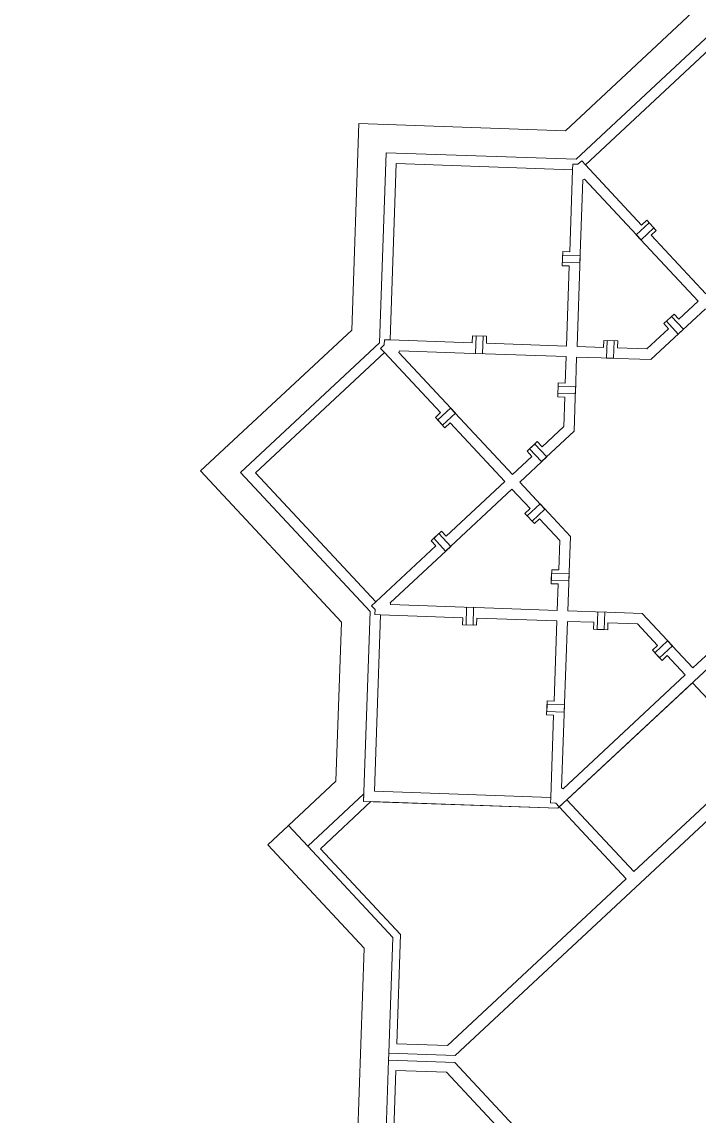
# Model space of a CAD drawing. Header units: inches. Extents: x 733725 to 1472938, y 4017711 to 8040520.
# Drawn here: x 734601.42 to 734620.72, y 4018968.49 to 4018999.67 of the extents above; entities that cross this region are included whole.
import ezdxf

# ---------------------------------------------------------------- set-up
doc = ezdxf.new("R2010")
doc.units = ezdxf.units.IN
doc.header["$MEASUREMENT"] = 0
doc.layers.add('H-HARAM3', color=123, linetype='Continuous', lineweight=5)
doc.layers.add('H-MAFSALL', color=31, linetype='Continuous', lineweight=13)

msp = doc.modelspace()

# ---------------------------------------------------------------- hatches: boundary and pattern name
at = {"layer": 'H-MAFSALL'}
h = msp.add_hatch(dxfattribs=at)
h.set_pattern_fill('ANGLE', color=256, scale=0.3, angle=45, style=0)
h.set_pattern_definition([(44.999999983, (-0.0012, 0.0002), (-1.4817422595, 1.4817422604), [1.524, -0.5715]), (134.999999983, (-0.0012, 0.0002), (-1.4817422604, -1.4817422595), [1.524, -0.5715])])
edge = h.paths.add_edge_path(flags=16)
edge.add_arc((734483.445, 4019138.19), 8, -50, 310)
edge = h.paths.add_edge_path(flags=16)
edge.add_arc((735041.69, 4018744.78), 5, 130, 310)
edge.add_arc((735041.69, 4018744.78), 5, -50, 130)
edge = h.paths.add_edge_path(flags=16)
edge.add_arc((734929.449, 4018650.032), 10, 307.1029, 310)
edge.add_line((734935.877, 4018642.372), (734935.481, 4018642.057))
edge = h.paths.add_edge_path(flags=16)
edge.add_arc((734448.304, 4018988.959), 5, -50, 310)
edge = h.paths.add_edge_path(flags=16)
edge.add_arc((734929.449, 4018650.032), 10, -50, 310)
edge = h.paths.add_edge_path()
edge.add_line((734470.495, 4018819.804), (734535.003, 4018852.189))
edge.add_line((734535.003, 4018852.189), (734535.003, 4018852.189))
edge.add_line((734535.003, 4018852.189), (734572.914, 4018810.916))
edge.add_arc((734615.714, 4018815.067), 43, 185.5397, 259.5981)
edge.add_line((734607.95, 4018772.774), (734656.259, 4018720.181))
edge.add_line((734656.259, 4018720.181), (734681.017, 4018702.881))
edge.add_line((734681.017, 4018702.881), (734689.467, 4018687.669))
edge.add_line((734689.467, 4018687.669), (734694.857, 4018680.12))
edge.add_line((734694.857, 4018680.12), (734719.321, 4018651.346))
edge.add_line((734719.321, 4018651.346), (734735.321, 4018631.946))
edge.add_line((734735.321, 4018631.946), (734738.811, 4018624.304))
edge.add_line((734738.811, 4018624.304), (734748.26, 4018603.512))
edge.add_line((734748.26, 4018603.512), (734747.516, 4018601.656))
edge.add_arc((734785.506, 4018511.871), 97.491, 107.72929, 112.93457, ccw=False)
edge.add_arc((734656.551, 4018541.881), 117.492, 25.08126, 32.34036, ccw=False)
edge.add_line((734762.964, 4018591.686), (734809.18, 4018581.942))
edge.add_line((734809.18, 4018581.942), (734866.219, 4018571.729))
edge.add_line((734866.219, 4018571.729), (734867.898, 4018578.513))
edge.add_line((734867.898, 4018578.513), (734907.725, 4018615.005))
edge.add_line((734907.725, 4018615.005), (734912.431, 4018609.829))
edge.add_line((734912.431, 4018609.829), (734975.64, 4018667.103))
edge.add_line((734975.64, 4018667.103), (734970.981, 4018672.229))
edge.add_line((734970.981, 4018672.229), (735032.04, 4018727.74))
edge.add_line((735032.04, 4018727.74), (735037.306, 4018722.006))
edge.add_line((735037.306, 4018722.006), (735052.413, 4018735.663))
edge.add_line((735052.413, 4018735.663), (735059.338, 4018741.922))
edge.add_line((735059.338, 4018741.922), (735066.401, 4018748.341))
edge.add_line((735066.401, 4018748.341), (735061.106, 4018754.165))
edge.add_line((735061.106, 4018754.165), (735117.118, 4018805.091))
edge.add_line((735117.118, 4018805.091), (735104.817, 4018818.622))
edge.add_line((735104.817, 4018818.622), (734958.677, 4018685.762))
edge.add_line((734958.677, 4018685.762), (734951.519, 4018693.635))
edge.add_line((734951.519, 4018693.635), (734933.872, 4018677.591))
edge.add_line((734933.872, 4018677.591), (734905.385, 4018651.693))
edge.add_line((734905.385, 4018651.693), (734888.108, 4018635.985))
edge.add_line((734888.108, 4018635.985), (734892.767, 4018630.86))
edge.add_line((734892.767, 4018630.86), (734854.667, 4018596.221))
edge.add_line((734854.667, 4018596.221), (734784.293, 4018608.823))
edge.add_arc((734788.7, 4018633.431), 25, 217.1653, 259.8479, ccw=False)
edge.add_line((734768.777, 4018618.328), (734704.047, 4018703.715))
edge.add_line((734704.047, 4018703.715), (734708.534, 4018710.947))
edge.add_line((734708.534, 4018710.947), (734700.207, 4018716.114))
edge.add_line((734700.207, 4018716.114), (734704.039, 4018722.289))
edge.add_line((734704.039, 4018722.289), (734698.091, 4018725.98))
edge.add_line((734698.091, 4018725.98), (734702.273, 4018732.721))
edge.add_line((734702.273, 4018732.721), (734702.336, 4018732.679))
edge.add_arc((734708.117, 4018741.415), 10.475, 236.5024, 314.0512)
edge.add_line((734715.401, 4018733.886), (734717.159, 4018735.485))
edge.add_line((734717.159, 4018735.485), (734722.231, 4018740.095))
edge.add_line((734722.231, 4018740.095), (734720.065, 4018742.478))
edge.add_line((734720.065, 4018742.478), (734726.132, 4018747.994))
edge.add_line((734726.132, 4018747.994), (734719.41, 4018755.387))
edge.add_line((734719.41, 4018755.387), (734713.218, 4018749.758))
edge.add_line((734713.218, 4018749.758), (734710.291, 4018752.978))
edge.add_line((734710.291, 4018752.978), (734716.483, 4018758.607))
edge.add_line((734716.483, 4018758.607), (734709.759, 4018766.003))
edge.add_line((734709.759, 4018766.003), (734703.567, 4018760.373))
edge.add_line((734703.567, 4018760.373), (734700.64, 4018763.593))
edge.add_line((734700.64, 4018763.593), (734706.832, 4018769.222))
edge.add_line((734706.832, 4018769.222), (734700.111, 4018776.616))
edge.add_line((734700.111, 4018776.616), (734694.4, 4018771.424))
edge.add_line((734694.4, 4018771.424), (734692.234, 4018773.807))
edge.add_line((734692.234, 4018773.807), (734686.631, 4018768.713))
edge.add_line((734686.631, 4018768.713), (734683.931, 4018766.258))
edge.add_arc((734691.488, 4018755.604), 13.062, 125.3471, 234.1486)
edge.add_line((734683.838, 4018745.017), (734679.674, 4018738.306))
edge.add_line((734679.674, 4018738.306), (734673.726, 4018741.996))
edge.add_line((734673.726, 4018741.996), (734673.41, 4018741.491))
edge.add_line((734673.41, 4018741.491), (734673.274, 4018741.576))
edge.add_line((734673.274, 4018741.576), (734669.424, 4018735.372))
edge.add_line((734669.424, 4018735.372), (734662.891, 4018739.425))
edge.add_line((734662.891, 4018739.425), (734661.12, 4018740.524))
edge.add_line((734661.12, 4018740.524), (734662.269, 4018742.424))
edge.add_line((734662.269, 4018742.424), (734639.091, 4018767.919))
edge.add_line((734639.091, 4018767.919), (734644.863, 4018773.166))
edge.add_line((734644.863, 4018773.166), (734641.27, 4018777.117))
edge.add_line((734641.27, 4018777.117), (734635.499, 4018771.87))
edge.add_line((734635.499, 4018771.87), (734624.539, 4018783.924))
edge.add_line((734624.539, 4018783.924), (734623.801, 4018783.25))
edge.add_line((734623.801, 4018783.25), (734611.491, 4018796.79))
edge.add_line((734611.491, 4018796.79), (734615.969, 4018800.904))
edge.add_line((734615.969, 4018800.904), (734613.206, 4018803.943))
edge.add_line((734613.206, 4018803.943), (734611.359, 4018802.264))
edge.add_line((734611.359, 4018802.264), (734611.02, 4018802.637))
edge.add_line((734611.02, 4018802.637), (734608.08, 4018802.777))
edge.add_line((734608.08, 4018802.777), (734607.708, 4018802.438))
edge.add_line((734607.708, 4018802.438), (734600.959, 4018809.861))
edge.add_line((734600.959, 4018809.861), (734601.332, 4018810.2))
edge.add_line((734601.332, 4018810.2), (734601.471, 4018813.14))
edge.add_line((734601.471, 4018813.14), (734601.133, 4018813.512))
edge.add_line((734601.133, 4018813.512), (734602.98, 4018815.191))
edge.add_line((734602.98, 4018815.191), (734600.195, 4018818.254))
edge.add_line((734600.195, 4018818.254), (734595.696, 4018814.164))
edge.add_line((734595.696, 4018814.164), (734583.386, 4018827.704))
edge.add_line((734583.386, 4018827.704), (734584.128, 4018828.375))
edge.add_line((734584.128, 4018828.375), (734573.169, 4018840.43))
edge.add_line((734573.169, 4018840.43), (734578.94, 4018845.677))
edge.add_line((734578.94, 4018845.677), (734575.348, 4018849.628))
edge.add_line((734575.348, 4018849.628), (734569.576, 4018844.381))
edge.add_line((734569.576, 4018844.381), (734546.398, 4018869.875))
edge.add_line((734546.398, 4018869.875), (734544.397, 4018868.912))
edge.add_line((734544.397, 4018868.912), (734540.057, 4018877.668))
edge.add_line((734540.057, 4018877.668), (734546.599, 4018880.911))
edge.add_line((734546.599, 4018880.911), (734546.526, 4018881.057))
edge.add_line((734546.526, 4018881.057), (734547.06, 4018881.322))
edge.add_line((734547.06, 4018881.322), (734543.952, 4018887.593))
edge.add_line((734543.952, 4018887.593), (734551.028, 4018891.101))
edge.add_arc((734562.294, 4018897.711), 13.062, 210.4016, 319.2031)
edge.add_line((734572.182, 4018889.177), (734580.485, 4018896.725))
edge.add_line((734580.485, 4018896.725), (734578.319, 4018899.107))
edge.add_line((734578.319, 4018899.107), (734584.029, 4018904.299))
edge.add_line((734584.029, 4018904.299), (734577.183, 4018911.579))
edge.add_line((734577.183, 4018911.579), (734571.116, 4018906.063))
edge.add_line((734571.116, 4018906.063), (734568.189, 4018909.283))
edge.add_line((734568.189, 4018909.283), (734574.256, 4018914.799))
edge.add_line((734574.256, 4018914.799), (734567.532, 4018922.195))
edge.add_line((734567.532, 4018922.195), (734561.465, 4018916.679))
edge.add_line((734561.465, 4018916.679), (734558.538, 4018919.898))
edge.add_line((734558.538, 4018919.898), (734564.605, 4018925.414))
edge.add_line((734564.605, 4018925.414), (734558.008, 4018932.921))
edge.add_line((734558.008, 4018932.921), (734551.941, 4018927.405))
edge.add_line((734551.941, 4018927.405), (734549.774, 4018929.787))
edge.add_line((734549.774, 4018929.787), (734542.945, 4018923.578))
edge.add_arc((734549.637, 4018915.633), 10.388, 130.1084, 208.8482)
edge.add_line((734540.538, 4018910.621), (734533.43, 4018907.097))
edge.add_line((734533.43, 4018907.097), (734530.321, 4018913.369))
edge.add_line((734530.321, 4018913.369), (734523.81, 4018910.141))
edge.add_line((734523.81, 4018910.141), (734519.422, 4018918.991))
edge.add_line((734519.422, 4018918.991), (734518.414, 4018918.49))
edge.add_line((734518.414, 4018918.49), (734483.652, 4018963.612))
edge.add_line((734483.652, 4018963.612), (734466.216, 4018986.25))
edge.add_arc((734446.342, 4018986.524), 19.876, -0.7881, 95.2465)
edge.add_line((734444.525, 4019006.316), (734441.745, 4019010.015))
edge.add_arc((734457.733, 4019022.03), 20, 159.6381, 216.9245, ccw=False)
edge.add_line((734438.983, 4019028.989), (734449.624, 4019057.661))
edge.add_arc((734468.375, 4019050.702), 20, 132.2751, 159.6381, ccw=False)
edge.add_line((734454.921, 4019065.5), (734492.174, 4019099.369))
edge.add_line((734492.174, 4019099.369), (734492.352, 4019103.094))
edge.add_line((734492.352, 4019103.094), (734518.495, 4019128.91))
edge.add_line((734518.495, 4019128.91), (734515.932, 4019129.032))
edge.add_line((734515.932, 4019129.032), (734509.618, 4019135.985))
edge.add_line((734509.618, 4019135.985), (734510.13, 4019146.749))
edge.add_line((734510.13, 4019146.749), (734519.735, 4019155.04))
edge.add_line((734519.735, 4019155.04), (734521.152, 4019171.133))
edge.add_line((734521.152, 4019171.133), (734507.472, 4019199.486))
edge.add_line((734507.472, 4019199.486), (734476.686, 4019171.099))
edge.add_line((734476.686, 4019171.099), (734472.574, 4019167.308))
edge.add_line((734472.574, 4019167.308), (734466.913, 4019162.087))
edge.add_line((734466.913, 4019162.087), (734466.392, 4019149.251))
edge.add_line((734466.392, 4019149.251), (734473.058, 4019142.023))
edge.add_line((734473.058, 4019142.023), (734470.728, 4019136.003))
edge.add_line((734470.728, 4019136.003), (734468.209, 4019122.907))
edge.add_line((734468.209, 4019122.907), (734466.607, 4019104.847))
edge.add_line((734466.607, 4019104.847), (734464.67, 4019103.328))
edge.add_line((734464.67, 4019103.328), (734460.43, 4019099.47))
edge.add_line((734460.43, 4019099.47), (734439.912, 4019080.557))
edge.add_arc((734466.972, 4019051.099), 40, 132.5703, 159.9333)
edge.add_line((734429.4, 4019064.824), (734425.787, 4019054.932))
edge.add_arc((734492.611, 4019019.499), 75.638, 152.06563, 155.27115)
edge.add_line((734423.91, 4019051.14), (734418.436, 4019034.299))
edge.add_line((734418.436, 4019034.299), (734418.393, 4019032.833))
edge.add_arc((734464.107, 4019027.499), 46.024, 173.3446, 190.8662)
edge.add_arc((734458.101, 4019026.815), 40, 191.5252, 222.5703)
edge.add_line((734428.643, 4018999.755), (734431.55, 4018996.591))
edge.add_arc((734450.637, 4018990.594), 20.007, 162.5586, 282.582)
edge.add_line((734454.995, 4018971.068), (734472.935, 4018951.538))
edge.add_line((734472.935, 4018951.538), (734489.366, 4018933.651))
edge.add_line((734489.366, 4018933.651), (734498.083, 4018916.295))
edge.add_line((734498.083, 4018916.295), (734467.009, 4018900.695))
edge.add_line((734467.009, 4018900.695), (734457.734, 4018896.038))
edge.add_line((734457.734, 4018896.038), (734446.846, 4018890.572))
edge.add_line((734446.846, 4018890.572), (734436.474, 4018885.365))
edge.add_line((734436.474, 4018885.365), (734448.8, 4018875.981))
edge.add_line((734448.8, 4018875.981), (734461.775, 4018837.145))
edge.add_line((734461.775, 4018837.145), (734470.495, 4018819.804))

# ---------------------------------------------------------------- linework, layer by layer
at = {"layer": 'H-HARAM3'}
for p, q in [((734621.219, 4019000.587), (734616.912, 4018996.57)), ((734621.219, 4019000.587), (734616.912, 4018996.57)), ((734621.179, 4018999.45), (734617.217, 4018995.754)), ((734621.179, 4018999.45), (734617.217, 4018995.754)), ((734621.164, 4018999.026), (734617.486, 4018995.595)), ((734621.164, 4018999.026), (734617.486, 4018995.595)), ((734611.027, 4018996.775), (734610.822, 4018990.889)), ((734611.027, 4018996.775), (734610.822, 4018990.889)), ((734616.912, 4018996.57), (734611.027, 4018996.775)), ((734616.912, 4018996.57), (734611.027, 4018996.775)), ((734611.803, 4018995.943), (734611.615, 4018990.528)), ((734611.803, 4018995.943), (734611.615, 4018990.528)), ((734617.217, 4018995.754), (734611.803, 4018995.943)), ((734617.217, 4018995.754), (734611.803, 4018995.943)), ((734611.917, 4018990.605), (734612.092, 4018995.632)), ((734611.917, 4018990.605), (734612.092, 4018995.632)), ((734612.092, 4018995.632), (734617.119, 4018995.457)), ((734612.092, 4018995.632), (734617.119, 4018995.457)), ((734617.125, 4018995.617), (734617.119, 4018995.457)), ((734617.119, 4018995.457), (734617.125, 4018995.617)), ((734617.125, 4018995.617), (734617.119, 4018995.457)), ((734617.119, 4018995.457), (734617.125, 4018995.617)), ((734617.27, 4018995.612), (734617.125, 4018995.617)), ((734617.125, 4018995.617), (734617.27, 4018995.612)), ((734617.125, 4018995.617), (734617.27, 4018995.612)), ((734617.27, 4018995.612), (734617.125, 4018995.617)), ((734617.377, 4018995.712), (734617.27, 4018995.612)), ((734617.27, 4018995.612), (734617.377, 4018995.712)), ((734617.377, 4018995.712), (734617.27, 4018995.612)), ((734617.27, 4018995.612), (734617.377, 4018995.712)), ((734617.486, 4018995.595), (734617.377, 4018995.712)), ((734617.377, 4018995.712), (734617.486, 4018995.595)), ((734617.486, 4018995.595), (734617.377, 4018995.712)), ((734617.377, 4018995.712), (734617.486, 4018995.595)), ((734617.486, 4018995.595), (734619.085, 4018993.88)), ((734617.486, 4018995.595), (734619.085, 4018993.88)), ((734617.119, 4018995.457), (734617.038, 4018993.115)), ((734617.119, 4018995.457), (734617.038, 4018993.115)), ((734617.327, 4018992.804), (734617.409, 4018995.17)), ((734617.327, 4018992.804), (734617.409, 4018995.17)), ((734617.409, 4018995.17), (734617.433, 4018995.178)), ((734617.409, 4018995.17), (734617.433, 4018995.178)), ((734617.433, 4018995.178), (734617.456, 4018995.187)), ((734617.433, 4018995.178), (734617.456, 4018995.187)), ((734617.456, 4018995.187), (734619.071, 4018993.456)), ((734617.456, 4018995.187), (734619.071, 4018993.456)), ((734619.085, 4018993.88), (734619.232, 4018994.017)), ((734619.085, 4018993.88), (734619.232, 4018994.017)), ((734619.232, 4018994.017), (734619.504, 4018993.724)), ((734619.232, 4018994.017), (734619.504, 4018993.724)), ((734619.3, 4018993.944), (734618.934, 4018993.603)), ((734619.3, 4018993.944), (734618.934, 4018993.603)), ((734619.071, 4018993.456), (734619.436, 4018993.797)), ((734619.071, 4018993.456), (734619.436, 4018993.797)), ((734619.436, 4018993.797), (734619.3, 4018993.944)), ((734619.436, 4018993.797), (734619.3, 4018993.944)), ((734619.504, 4018993.724), (734619.358, 4018993.588)), ((734619.504, 4018993.724), (734619.358, 4018993.588)), ((734618.934, 4018993.603), (734620.698, 4018991.712)), ((734618.934, 4018993.603), (734620.698, 4018991.712)), ((734619.358, 4018993.588), (734620.917, 4018991.917)), ((734619.358, 4018993.588), (734620.917, 4018991.917)), ((734616.838, 4018993.122), (734616.824, 4018992.722)), ((734616.838, 4018993.122), (734616.824, 4018992.722)), ((734617.038, 4018993.115), (734616.838, 4018993.122)), ((734617.038, 4018993.115), (734616.838, 4018993.122)), ((734616.834, 4018993.022), (734616.827, 4018992.822)), ((734616.834, 4018993.022), (734616.827, 4018992.822)), ((734616.827, 4018992.822), (734617.327, 4018992.804)), ((734616.827, 4018992.822), (734617.327, 4018992.804)), ((734617.334, 4018993.004), (734616.834, 4018993.022)), ((734617.334, 4018993.004), (734616.834, 4018993.022)), ((734617.244, 4018990.42), (734617.334, 4018993.004)), ((734617.244, 4018990.42), (734617.334, 4018993.004)), ((734616.824, 4018992.722), (734617.024, 4018992.715)), ((734616.824, 4018992.722), (734617.024, 4018992.715)), ((734617.024, 4018992.715), (734616.944, 4018990.431)), ((734617.024, 4018992.715), (734616.944, 4018990.431)), ((734620.698, 4018991.712), (734620.146, 4018991.198)), ((734620.698, 4018991.712), (734620.146, 4018991.198)), ((734620.01, 4018991.344), (734619.718, 4018991.071)), ((734620.01, 4018991.344), (734619.718, 4018991.071)), ((734619.937, 4018991.276), (734619.791, 4018991.139)), ((734619.937, 4018991.276), (734619.791, 4018991.139)), ((734620.278, 4018990.91), (734619.937, 4018991.276)), ((734620.278, 4018990.91), (734619.937, 4018991.276)), ((734620.146, 4018991.198), (734620.01, 4018991.344)), ((734620.146, 4018991.198), (734620.01, 4018991.344)), ((734620.132, 4018990.774), (734620.902, 4018991.493)), ((734620.132, 4018990.774), (734620.902, 4018991.493)), ((734610.822, 4018990.889), (734606.516, 4018986.872)), ((734610.822, 4018990.889), (734606.516, 4018986.872)), ((734619.854, 4018990.925), (734619.238, 4018990.351)), ((734619.854, 4018990.925), (734619.238, 4018990.351)), ((734619.352, 4018990.047), (734620.278, 4018990.91)), ((734619.352, 4018990.047), (734620.278, 4018990.91)), ((734619.718, 4018991.071), (734619.854, 4018990.925)), ((734619.718, 4018991.071), (734619.854, 4018990.925)), ((734619.791, 4018991.139), (734620.132, 4018990.774)), ((734619.791, 4018991.139), (734620.132, 4018990.774)), ((734611.752, 4018990.465), (734611.757, 4018990.611)), ((734611.757, 4018990.611), (734611.752, 4018990.465)), ((734611.752, 4018990.465), (734611.757, 4018990.611)), ((734611.757, 4018990.611), (734611.752, 4018990.465)), ((734611.757, 4018990.611), (734611.917, 4018990.605)), ((734611.917, 4018990.605), (734611.757, 4018990.611)), ((734611.757, 4018990.611), (734611.917, 4018990.605)), ((734611.917, 4018990.605), (734611.757, 4018990.611)), ((734614.26, 4018990.524), (734611.917, 4018990.605)), ((734614.26, 4018990.524), (734611.917, 4018990.605)), ((734614.267, 4018990.724), (734614.26, 4018990.524)), ((734614.267, 4018990.724), (734614.26, 4018990.524)), ((734614.667, 4018990.71), (734614.267, 4018990.724)), ((734614.667, 4018990.71), (734614.267, 4018990.724)), ((734614.35, 4018990.221), (734614.367, 4018990.72)), ((734614.35, 4018990.221), (734614.367, 4018990.72)), ((734614.367, 4018990.72), (734614.567, 4018990.713)), ((734614.367, 4018990.72), (734614.567, 4018990.713)), ((734614.567, 4018990.713), (734614.55, 4018990.214)), ((734614.567, 4018990.713), (734614.55, 4018990.214)), ((734614.66, 4018990.51), (734614.667, 4018990.71)), ((734614.66, 4018990.51), (734614.667, 4018990.71)), ((734618.004, 4018990.594), (734617.997, 4018990.394)), ((734618.004, 4018990.594), (734617.997, 4018990.394)), ((734618.404, 4018990.58), (734618.004, 4018990.594)), ((734618.404, 4018990.58), (734618.004, 4018990.594)), ((734618.104, 4018990.59), (734618.087, 4018990.091)), ((734618.104, 4018990.59), (734618.087, 4018990.091)), ((734618.304, 4018990.583), (734618.104, 4018990.59)), ((734618.304, 4018990.583), (734618.104, 4018990.59)), ((734618.287, 4018990.084), (734618.304, 4018990.583)), ((734618.287, 4018990.084), (734618.304, 4018990.583)), ((734618.397, 4018990.38), (734618.404, 4018990.58)), ((734618.397, 4018990.38), (734618.404, 4018990.58)), ((734611.615, 4018990.528), (734607.653, 4018986.833)), ((734611.615, 4018990.528), (734607.653, 4018986.833)), ((734611.646, 4018990.366), (734611.752, 4018990.465)), ((734611.752, 4018990.465), (734611.646, 4018990.366)), ((734611.646, 4018990.366), (734611.752, 4018990.465)), ((734611.752, 4018990.465), (734611.646, 4018990.366)), ((734611.755, 4018990.249), (734611.646, 4018990.366)), ((734611.646, 4018990.366), (734611.755, 4018990.249)), ((734611.755, 4018990.249), (734611.646, 4018990.366)), ((734611.646, 4018990.366), (734611.755, 4018990.249)), ((734612.174, 4018990.273), (734612.164, 4018990.251)), ((734612.174, 4018990.273), (734612.164, 4018990.251)), ((734612.184, 4018990.296), (734612.174, 4018990.273)), ((734612.184, 4018990.296), (734612.174, 4018990.273)), ((734614.55, 4018990.214), (734612.184, 4018990.296)), ((734614.55, 4018990.214), (734612.184, 4018990.296)), ((734616.944, 4018990.431), (734614.66, 4018990.51)), ((734616.944, 4018990.431), (734614.66, 4018990.51)), ((734617.997, 4018990.394), (734617.244, 4018990.42)), ((734617.997, 4018990.394), (734617.244, 4018990.42)), ((734619.238, 4018990.351), (734618.397, 4018990.38)), ((734619.238, 4018990.351), (734618.397, 4018990.38)), ((734608.077, 4018986.818), (734611.755, 4018990.249)), ((734608.077, 4018986.818), (734611.755, 4018990.249)), ((734611.755, 4018990.249), (734613.354, 4018988.534)), ((734611.755, 4018990.249), (734613.354, 4018988.534)), ((734612.164, 4018990.251), (734613.778, 4018988.52)), ((734612.164, 4018990.251), (734613.778, 4018988.52)), ((734616.934, 4018990.131), (734614.35, 4018990.221)), ((734616.934, 4018990.131), (734614.35, 4018990.221)), ((734616.908, 4018989.377), (734616.934, 4018990.131)), ((734616.908, 4018989.377), (734616.934, 4018990.131)), ((734617.197, 4018989.067), (734617.234, 4018990.12)), ((734617.197, 4018989.067), (734617.234, 4018990.12)), ((734617.234, 4018990.12), (734618.287, 4018990.084)), ((734617.234, 4018990.12), (734618.287, 4018990.084)), ((734618.087, 4018990.091), (734619.352, 4018990.047)), ((734618.087, 4018990.091), (734619.352, 4018990.047)), ((734616.694, 4018988.985), (734616.708, 4018989.384)), ((734616.694, 4018988.985), (734616.708, 4018989.384)), ((734616.708, 4018989.384), (734616.908, 4018989.377)), ((734616.708, 4018989.384), (734616.908, 4018989.377)), ((734616.704, 4018989.284), (734616.697, 4018989.085)), ((734616.704, 4018989.284), (734616.697, 4018989.085)), ((734616.697, 4018989.085), (734617.197, 4018989.067)), ((734616.697, 4018989.085), (734617.197, 4018989.067)), ((734617.204, 4018989.267), (734616.704, 4018989.284)), ((734617.204, 4018989.267), (734616.704, 4018989.284)), ((734617.16, 4018988.002), (734617.204, 4018989.267)), ((734617.16, 4018988.002), (734617.204, 4018989.267)), ((734616.894, 4018988.978), (734616.694, 4018988.985)), ((734616.894, 4018988.978), (734616.694, 4018988.985)), ((734616.864, 4018988.136), (734616.894, 4018988.978)), ((734616.864, 4018988.136), (734616.894, 4018988.978)), ((734613.354, 4018988.534), (734613.208, 4018988.398)), ((734613.354, 4018988.534), (734613.208, 4018988.398)), ((734613.208, 4018988.398), (734613.481, 4018988.106)), ((734613.208, 4018988.398), (734613.481, 4018988.106)), ((734613.276, 4018988.325), (734613.642, 4018988.666)), ((734613.276, 4018988.325), (734613.642, 4018988.666)), ((734613.778, 4018988.52), (734613.412, 4018988.179)), ((734613.778, 4018988.52), (734613.412, 4018988.179)), ((734613.642, 4018988.666), (734615.405, 4018986.775)), ((734613.642, 4018988.666), (734615.405, 4018986.775)), ((734613.412, 4018988.179), (734613.276, 4018988.325)), ((734613.412, 4018988.179), (734613.276, 4018988.325)), ((734613.481, 4018988.106), (734613.627, 4018988.242)), ((734613.481, 4018988.106), (734613.627, 4018988.242)), ((734613.627, 4018988.242), (734615.186, 4018986.571)), ((734613.627, 4018988.242), (734615.186, 4018986.571)), ((734616.249, 4018987.562), (734616.864, 4018988.136)), ((734616.249, 4018987.562), (734616.864, 4018988.136)), ((734616.234, 4018987.138), (734617.16, 4018988.002)), ((734616.234, 4018987.138), (734617.16, 4018988.002)), ((734615.82, 4018987.436), (734616.112, 4018987.709)), ((734615.82, 4018987.436), (734616.112, 4018987.709)), ((734616.039, 4018987.64), (734615.893, 4018987.504)), ((734616.039, 4018987.64), (734615.893, 4018987.504)), ((734615.893, 4018987.504), (734616.234, 4018987.138)), ((734615.893, 4018987.504), (734616.234, 4018987.138)), ((734616.38, 4018987.275), (734616.039, 4018987.64)), ((734616.38, 4018987.275), (734616.039, 4018987.64)), ((734616.112, 4018987.709), (734616.249, 4018987.562)), ((734616.112, 4018987.709), (734616.249, 4018987.562)), ((734615.405, 4018986.775), (734615.956, 4018987.289)), ((734615.405, 4018986.775), (734615.956, 4018987.289)), ((734615.61, 4018986.556), (734616.38, 4018987.275)), ((734615.61, 4018986.556), (734616.38, 4018987.275)), ((734615.956, 4018987.289), (734615.82, 4018987.436)), ((734615.956, 4018987.289), (734615.82, 4018987.436)), ((734606.516, 4018986.872), (734610.533, 4018982.566)), ((734606.516, 4018986.872), (734610.533, 4018982.566)), ((734607.653, 4018986.833), (734611.348, 4018982.871)), ((734607.653, 4018986.833), (734611.348, 4018982.871)), ((734611.508, 4018983.14), (734608.077, 4018986.818)), ((734611.508, 4018983.14), (734608.077, 4018986.818)), ((734615.186, 4018986.571), (734613.514, 4018985.012)), ((734615.186, 4018986.571), (734613.514, 4018985.012)), ((734616.329, 4018985.785), (734615.61, 4018986.556)), ((734616.329, 4018985.785), (734615.61, 4018986.556)), ((734613.5, 4018984.588), (734615.39, 4018986.351)), ((734613.5, 4018984.588), (734615.39, 4018986.351)), ((734615.39, 4018986.351), (734615.905, 4018985.8)), ((734615.39, 4018986.351), (734615.905, 4018985.8)), ((734616.192, 4018985.931), (734615.827, 4018985.59)), ((734616.192, 4018985.931), (734615.827, 4018985.59)), ((734617.056, 4018985.006), (734616.192, 4018985.931)), ((734617.056, 4018985.006), (734616.192, 4018985.931)), ((734615.905, 4018985.8), (734615.758, 4018985.664)), ((734615.905, 4018985.8), (734615.758, 4018985.664)), ((734615.758, 4018985.664), (734616.031, 4018985.371)), ((734615.758, 4018985.664), (734616.031, 4018985.371)), ((734615.827, 4018985.59), (734615.963, 4018985.444)), ((734615.827, 4018985.59), (734615.963, 4018985.444)), ((734615.963, 4018985.444), (734616.329, 4018985.785)), ((734615.963, 4018985.444), (734616.329, 4018985.785)), ((734616.031, 4018985.371), (734616.177, 4018985.507)), ((734616.031, 4018985.371), (734616.177, 4018985.507)), ((734616.177, 4018985.507), (734616.752, 4018984.892)), ((734616.177, 4018985.507), (734616.752, 4018984.892)), ((734613.378, 4018985.158), (734613.085, 4018984.885)), ((734613.378, 4018985.158), (734613.085, 4018984.885)), ((734613.305, 4018985.09), (734613.159, 4018984.953)), ((734613.305, 4018985.09), (734613.159, 4018984.953)), ((734613.159, 4018984.953), (734613.5, 4018984.588)), ((734613.159, 4018984.953), (734613.5, 4018984.588)), ((734613.646, 4018984.724), (734613.305, 4018985.09)), ((734613.646, 4018984.724), (734613.305, 4018985.09)), ((734613.514, 4018985.012), (734613.378, 4018985.158)), ((734613.514, 4018985.012), (734613.378, 4018985.158)), ((734617.012, 4018983.74), (734617.056, 4018985.006)), ((734617.012, 4018983.74), (734617.056, 4018985.006)), ((734613.222, 4018984.739), (734611.508, 4018983.14)), ((734613.222, 4018984.739), (734611.508, 4018983.14)), ((734611.915, 4018983.11), (734613.646, 4018984.724)), ((734611.915, 4018983.11), (734613.646, 4018984.724)), ((734613.085, 4018984.885), (734613.222, 4018984.739)), ((734613.085, 4018984.885), (734613.222, 4018984.739)), ((734616.752, 4018984.892), (734616.722, 4018984.051)), ((734616.752, 4018984.892), (734616.722, 4018984.051)), ((734616.522, 4018984.058), (734616.508, 4018983.658)), ((734616.522, 4018984.058), (734616.508, 4018983.658)), ((734616.722, 4018984.051), (734616.522, 4018984.058)), ((734616.722, 4018984.051), (734616.522, 4018984.058)), ((734616.519, 4018983.958), (734616.512, 4018983.758)), ((734616.519, 4018983.958), (734616.512, 4018983.758)), ((734616.512, 4018983.758), (734617.012, 4018983.74)), ((734616.512, 4018983.758), (734617.012, 4018983.74)), ((734617.019, 4018983.94), (734616.519, 4018983.958)), ((734617.019, 4018983.94), (734616.519, 4018983.958)), ((734616.982, 4018982.887), (734617.019, 4018983.94)), ((734616.982, 4018982.887), (734617.019, 4018983.94)), ((734616.508, 4018983.658), (734616.708, 4018983.651)), ((734616.508, 4018983.658), (734616.708, 4018983.651)), ((734616.708, 4018983.651), (734616.682, 4018982.898)), ((734616.708, 4018983.651), (734616.682, 4018982.898)), ((734611.391, 4018983.031), (734611.508, 4018983.14)), ((734611.508, 4018983.14), (734611.391, 4018983.031)), ((734611.391, 4018983.031), (734611.508, 4018983.14)), ((734611.508, 4018983.14), (734611.391, 4018983.031)), ((734611.924, 4018983.086), (734611.915, 4018983.11)), ((734611.924, 4018983.086), (734611.915, 4018983.11)), ((734611.933, 4018983.063), (734611.924, 4018983.086)), ((734611.933, 4018983.063), (734611.924, 4018983.086)), ((734611.348, 4018982.871), (734611.16, 4018977.456)), ((734611.348, 4018982.871), (734611.16, 4018977.456)), ((734611.49, 4018982.924), (734611.391, 4018983.031)), ((734611.391, 4018983.031), (734611.49, 4018982.924)), ((734611.391, 4018983.031), (734611.49, 4018982.924)), ((734611.49, 4018982.924), (734611.391, 4018983.031)), ((734611.47, 4018977.746), (734611.645, 4018982.773)), ((734611.47, 4018977.746), (734611.645, 4018982.773)), ((734611.485, 4018982.778), (734611.49, 4018982.924)), ((734611.49, 4018982.924), (734611.485, 4018982.778)), ((734611.485, 4018982.778), (734611.49, 4018982.924)), ((734611.49, 4018982.924), (734611.485, 4018982.778)), ((734611.645, 4018982.773), (734611.485, 4018982.778)), ((734611.485, 4018982.778), (734611.645, 4018982.773)), ((734611.485, 4018982.778), (734611.645, 4018982.773)), ((734611.645, 4018982.773), (734611.485, 4018982.778)), ((734611.645, 4018982.773), (734613.988, 4018982.691)), ((734611.645, 4018982.773), (734613.988, 4018982.691)), ((734614.298, 4018982.981), (734611.933, 4018983.063)), ((734614.298, 4018982.981), (734611.933, 4018983.063)), ((734614.098, 4018982.987), (734614.081, 4018982.488)), ((734614.098, 4018982.987), (734614.081, 4018982.488)), ((734616.682, 4018982.898), (734614.098, 4018982.987)), ((734616.682, 4018982.898), (734614.098, 4018982.987)), ((734614.281, 4018982.481), (734614.298, 4018982.981)), ((734614.281, 4018982.481), (734614.298, 4018982.981)), ((734618.035, 4018982.851), (734616.982, 4018982.887)), ((734618.035, 4018982.851), (734616.982, 4018982.887)), ((734617.835, 4018982.857), (734617.818, 4018982.358)), ((734617.835, 4018982.857), (734617.818, 4018982.358)), ((734619.101, 4018982.813), (734617.835, 4018982.857)), ((734619.101, 4018982.813), (734617.835, 4018982.857)), ((734618.018, 4018982.351), (734618.035, 4018982.851)), ((734618.018, 4018982.351), (734618.035, 4018982.851)), ((734619.964, 4018981.888), (734619.101, 4018982.813)), ((734619.964, 4018981.888), (734619.101, 4018982.813)), ((734610.533, 4018982.566), (734610.375, 4018978.029)), ((734610.533, 4018982.566), (734610.375, 4018978.029)), ((734613.988, 4018982.691), (734613.981, 4018982.491)), ((734613.988, 4018982.691), (734613.981, 4018982.491)), ((734613.981, 4018982.491), (734614.381, 4018982.477)), ((734613.981, 4018982.491), (734614.381, 4018982.477)), ((734614.081, 4018982.488), (734614.281, 4018982.481)), ((734614.081, 4018982.488), (734614.281, 4018982.481)), ((734614.381, 4018982.477), (734614.388, 4018982.677)), ((734614.381, 4018982.477), (734614.388, 4018982.677)), ((734614.388, 4018982.677), (734616.672, 4018982.598)), ((734614.388, 4018982.677), (734616.672, 4018982.598)), ((734616.672, 4018982.598), (734616.592, 4018980.314)), ((734616.672, 4018982.598), (734616.592, 4018980.314)), ((734616.972, 4018982.587), (734616.882, 4018980.003)), ((734616.972, 4018982.587), (734616.882, 4018980.003)), ((734617.725, 4018982.561), (734616.972, 4018982.587)), ((734617.725, 4018982.561), (734616.972, 4018982.587)), ((734617.718, 4018982.361), (734617.725, 4018982.561)), ((734617.718, 4018982.361), (734617.725, 4018982.561)), ((734618.125, 4018982.547), (734618.118, 4018982.347)), ((734618.125, 4018982.547), (734618.118, 4018982.347)), ((734618.966, 4018982.518), (734618.125, 4018982.547)), ((734618.966, 4018982.518), (734618.125, 4018982.547)), ((734619.54, 4018981.902), (734618.966, 4018982.518)), ((734619.54, 4018981.902), (734618.966, 4018982.518)), ((734622.097, 4018982.709), (734620.546, 4018981.263)), ((734622.097, 4018982.709), (734620.546, 4018981.263)), ((734616.698, 4018977.264), (734622.21, 4018982.405)), ((734616.698, 4018977.264), (734622.21, 4018982.405)), ((734616.698, 4018977.264), (734622.21, 4018982.405)), ((734616.698, 4018977.264), (734622.21, 4018982.405)), ((734618.118, 4018982.347), (734617.718, 4018982.361)), ((734618.118, 4018982.347), (734617.718, 4018982.361)), ((734617.818, 4018982.358), (734618.018, 4018982.351)), ((734617.818, 4018982.358), (734618.018, 4018982.351)), ((734619.394, 4018981.766), (734619.54, 4018981.902)), ((734619.394, 4018981.766), (734619.54, 4018981.902)), ((734619.828, 4018982.034), (734619.462, 4018981.693)), ((734619.828, 4018982.034), (734619.462, 4018981.693)), ((734619.598, 4018981.547), (734619.964, 4018981.888)), ((734619.598, 4018981.547), (734619.964, 4018981.888)), ((734620.546, 4018981.263), (734619.828, 4018982.034)), ((734620.546, 4018981.263), (734619.828, 4018982.034)), ((734619.667, 4018981.474), (734619.394, 4018981.766)), ((734619.667, 4018981.474), (734619.394, 4018981.766)), ((734619.462, 4018981.693), (734619.598, 4018981.547)), ((734619.462, 4018981.693), (734619.598, 4018981.547)), ((734619.813, 4018981.61), (734619.667, 4018981.474)), ((734619.813, 4018981.61), (734619.667, 4018981.474)), ((734620.327, 4018981.059), (734619.813, 4018981.61)), ((734620.327, 4018981.059), (734619.813, 4018981.61)), ((734625.554, 4018981.201), (734613.772, 4018970.211)), ((734625.554, 4018981.201), (734613.772, 4018970.211)), ((734618.436, 4018979.295), (734620.327, 4018981.059)), ((734618.436, 4018979.295), (734620.327, 4018981.059)), ((734620.532, 4018980.839), (734616.956, 4018977.504)), ((734620.532, 4018980.839), (734616.956, 4018977.504)), ((734622.442, 4018978.791), (734620.532, 4018980.839)), ((734622.442, 4018978.791), (734620.532, 4018980.839)), ((734616.392, 4018980.321), (734616.378, 4018979.921)), ((734616.392, 4018980.321), (734616.378, 4018979.921)), ((734616.592, 4018980.314), (734616.392, 4018980.321)), ((734616.592, 4018980.314), (734616.392, 4018980.321)), ((734616.382, 4018980.021), (734616.389, 4018980.221)), ((734616.382, 4018980.021), (734616.389, 4018980.221)), ((734616.882, 4018980.003), (734616.382, 4018980.021)), ((734616.882, 4018980.003), (734616.382, 4018980.021)), ((734616.389, 4018980.221), (734616.889, 4018980.203)), ((734616.389, 4018980.221), (734616.889, 4018980.203)), ((734616.889, 4018980.203), (734616.806, 4018977.838)), ((734616.889, 4018980.203), (734616.806, 4018977.838)), ((734616.378, 4018979.921), (734616.578, 4018979.914)), ((734616.378, 4018979.921), (734616.578, 4018979.914)), ((734616.578, 4018979.914), (734616.497, 4018977.571)), ((734616.578, 4018979.914), (734616.497, 4018977.571)), ((734616.852, 4018977.817), (734618.583, 4018979.431)), ((734616.852, 4018977.817), (734618.583, 4018979.431)), ((734618.583, 4018979.431), (734618.436, 4018979.295)), ((734618.583, 4018979.431), (734618.436, 4018979.295)), ((734618.867, 4018975.455), (734622.442, 4018978.791)), ((734618.867, 4018975.455), (734622.442, 4018978.791)), ((734610.375, 4018978.029), (734609.02, 4018976.766)), ((734610.375, 4018978.029), (734609.02, 4018976.766)), ((734616.806, 4018977.838), (734616.829, 4018977.827)), ((734616.806, 4018977.838), (734616.829, 4018977.827)), ((734616.829, 4018977.827), (734616.852, 4018977.817)), ((734616.829, 4018977.827), (734616.852, 4018977.817)), ((734609.569, 4018976.178), (734611.167, 4018977.668)), ((734609.569, 4018976.178), (734611.167, 4018977.668)), ((734611.167, 4018977.668), (734611.16, 4018977.456)), ((734611.167, 4018977.668), (734611.16, 4018977.456)), ((734616.497, 4018977.571), (734611.47, 4018977.746)), ((734616.497, 4018977.571), (734611.47, 4018977.746)), ((734616.491, 4018977.411), (734616.497, 4018977.571)), ((734616.497, 4018977.571), (734616.491, 4018977.411)), ((734616.491, 4018977.411), (734616.497, 4018977.571)), ((734616.497, 4018977.571), (734616.491, 4018977.411)), ((734616.956, 4018977.504), (734618.867, 4018975.455)), ((734616.956, 4018977.504), (734618.867, 4018975.455)), ((734611.372, 4018977.449), (734609.934, 4018976.108)), ((734611.372, 4018977.449), (734609.934, 4018976.108)), ((734611.16, 4018977.456), (734616.698, 4018977.264)), ((734611.16, 4018977.456), (734616.698, 4018977.264)), ((734611.16, 4018977.456), (734616.698, 4018977.264)), ((734611.16, 4018977.456), (734616.698, 4018977.264)), ((734616.698, 4018977.264), (734611.372, 4018977.449)), ((734616.698, 4018977.264), (734611.372, 4018977.449)), ((734616.637, 4018977.406), (734616.491, 4018977.411)), ((734616.491, 4018977.411), (734616.637, 4018977.406)), ((734616.491, 4018977.411), (734616.637, 4018977.406)), ((734616.637, 4018977.406), (734616.491, 4018977.411)), ((734616.737, 4018977.299), (734616.637, 4018977.406)), ((734616.637, 4018977.406), (734616.737, 4018977.299)), ((734616.637, 4018977.406), (734616.737, 4018977.299)), ((734616.737, 4018977.299), (734616.637, 4018977.406)), ((734616.737, 4018977.299), (734616.698, 4018977.264)), ((734616.737, 4018977.299), (734616.698, 4018977.264)), ((734616.854, 4018977.408), (734616.737, 4018977.299)), ((734616.737, 4018977.299), (734616.854, 4018977.408)), ((734616.737, 4018977.299), (734616.854, 4018977.408)), ((734616.854, 4018977.408), (734616.737, 4018977.299)), ((734618.647, 4018975.251), (734616.737, 4018977.299)), ((734618.647, 4018975.251), (734616.737, 4018977.299)), ((734609.02, 4018976.766), (734608.432, 4018976.217)), ((734609.02, 4018976.766), (734608.432, 4018976.217)), ((734609.02, 4018976.766), (734608.432, 4018976.217)), ((734609.02, 4018976.766), (734608.432, 4018976.217)), ((734609.569, 4018976.178), (734609.02, 4018976.766)), ((734609.569, 4018976.178), (734609.02, 4018976.766)), ((734609.02, 4018976.766), (734609.569, 4018976.178)), ((734609.569, 4018976.178), (734609.02, 4018976.766)), ((734609.569, 4018976.178), (734609.02, 4018976.766)), ((734609.02, 4018976.766), (734609.569, 4018976.178)), ((734608.432, 4018976.217), (734611.178, 4018973.274)), ((734608.432, 4018976.217), (734611.178, 4018973.274)), ((734608.432, 4018976.217), (734611.178, 4018973.274)), ((734608.432, 4018976.217), (734611.178, 4018973.274)), ((734611.993, 4018973.579), (734609.569, 4018976.178)), ((734611.993, 4018973.579), (734609.569, 4018976.178)), ((734611.993, 4018973.579), (734609.569, 4018976.178)), ((734611.993, 4018973.579), (734609.569, 4018976.178)), ((734609.934, 4018976.108), (734612.216, 4018973.662)), ((734609.934, 4018976.108), (734612.216, 4018973.662)), ((734613.552, 4018970.499), (734618.647, 4018975.251)), ((734613.552, 4018970.499), (734618.647, 4018975.251)), ((734611.878, 4018970.277), (734611.993, 4018973.579)), ((734611.878, 4018970.277), (734611.993, 4018973.579)), ((734611.878, 4018970.277), (734611.993, 4018973.579)), ((734611.878, 4018970.277), (734611.993, 4018973.579)), ((734612.216, 4018973.662), (734612.108, 4018970.549)), ((734612.216, 4018973.662), (734612.108, 4018970.549)), ((734611.178, 4018973.274), (734610.964, 4018967.136)), ((734611.178, 4018973.274), (734610.964, 4018967.136)), ((734611.178, 4018973.274), (734610.964, 4018967.136)), ((734611.178, 4018973.274), (734610.964, 4018967.136)), ((734612.108, 4018970.549), (734613.552, 4018970.499)), ((734612.108, 4018970.549), (734613.552, 4018970.499)), ((734611.756, 4018966.775), (734611.871, 4018970.077)), ((734611.756, 4018966.775), (734611.871, 4018970.077)), ((734611.756, 4018966.775), (734611.871, 4018970.077)), ((734611.756, 4018966.775), (734611.871, 4018970.077)), ((734611.871, 4018970.077), (734611.878, 4018970.277)), ((734611.871, 4018970.077), (734611.878, 4018970.277)), ((734611.871, 4018970.077), (734613.765, 4018970.011)), ((734611.871, 4018970.077), (734613.765, 4018970.011)), ((734613.772, 4018970.211), (734611.878, 4018970.277)), ((734613.772, 4018970.211), (734611.878, 4018970.277)), ((734613.765, 4018970.011), (734624.754, 4018958.229)), ((734613.765, 4018970.011), (734624.754, 4018958.229)), ((734611.973, 4018966.676), (734612.081, 4018969.789)), ((734611.973, 4018966.676), (734612.081, 4018969.789)), ((734612.081, 4018969.789), (734613.526, 4018969.739)), ((734612.081, 4018969.789), (734613.526, 4018969.739)), ((734613.526, 4018969.739), (734618.278, 4018964.644)), ((734613.526, 4018969.739), (734618.278, 4018964.644))]:
    msp.add_line(p, q, dxfattribs=at)

doc.saveas('drawing.dxf')
